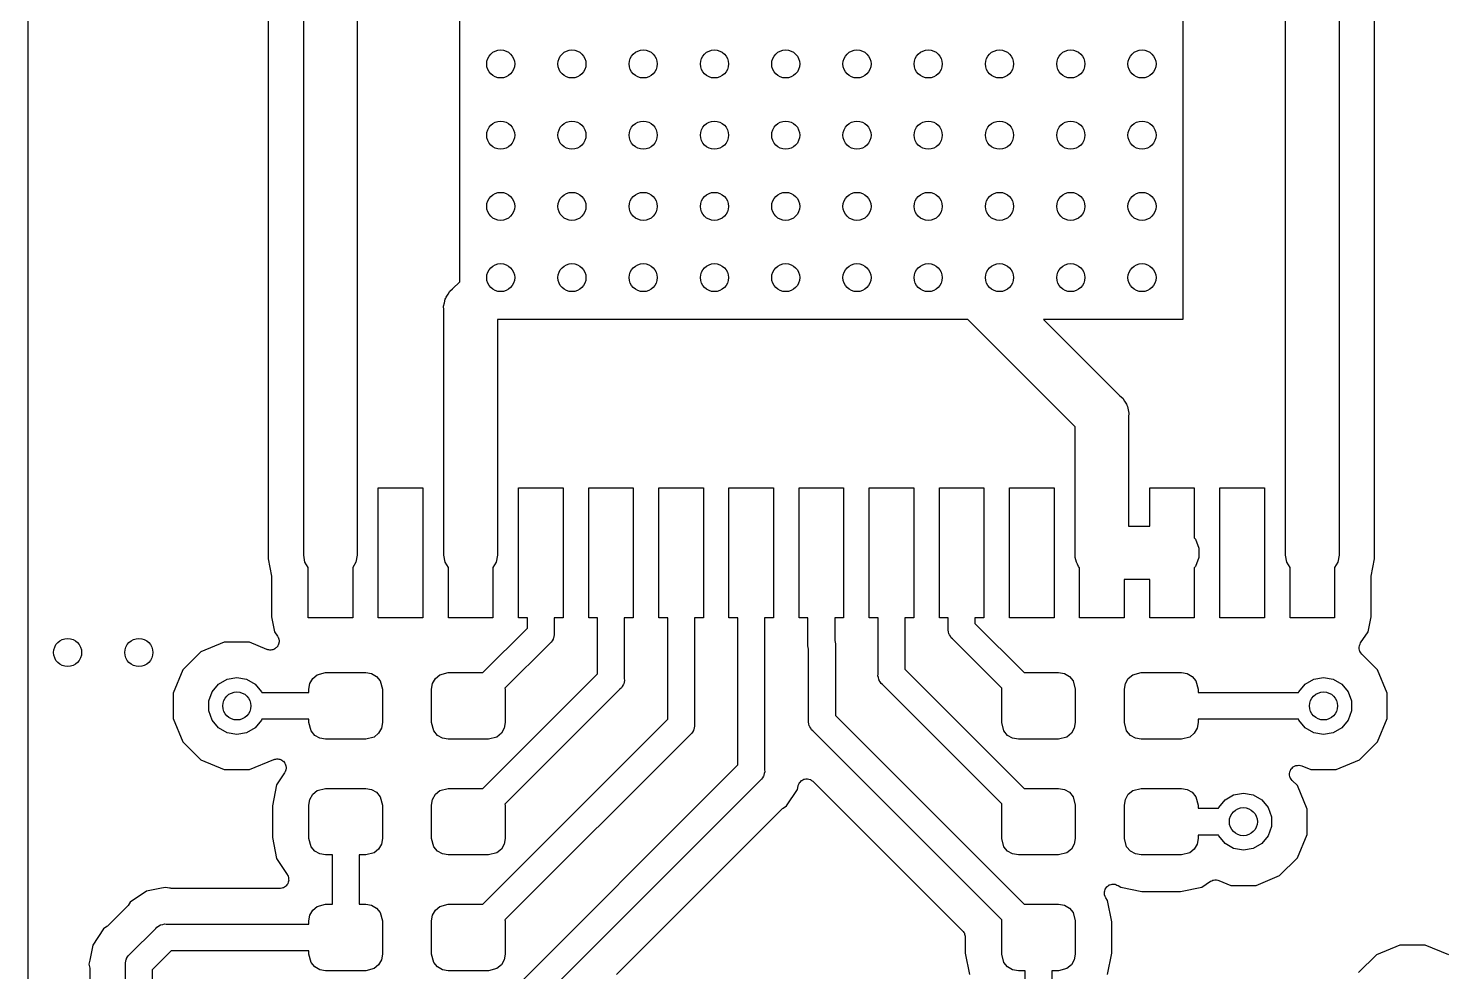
# Model space of a CAD drawing. Extents: x 40 to 164, y -163 to -60.
# Drawn here: x 39.95 to 60.15, y -96.63 to -83.17 of the extents above; entities that cross this region are included whole.
import ezdxf

# ---------------------------------------------------------------- set-up
doc = ezdxf.new("R2010")
doc.units = 0
doc.header["$MEASUREMENT"] = 0
doc.layers.add('BLACK', color=7, linetype='CONTINUOUS')

msp = doc.modelspace()

# ---------------------------------------------------------------- linework, layer by layer
at = {"layer": 'BLACK', "linetype": 'CONTINUOUS'}
for p, q in [((39.953, -101.328), (39.953, -61.0106)), ((43.879, -88.9302), (43.879, -81.28)), ((44.641, -81.28), (44.641, -90.6859)), ((57.879, -90.6859), (57.879, -81.28)), ((58.641, -81.28), (58.641, -90.6859)), ((43.371, -81.915), (43.371, -88.8634)), ((59.149, -90.7402), (59.149, -81.915)), ((46.1038, -86.7864), (46.1038, -82.0674)), ((56.4162, -82.0674), (56.4162, -87.3252)), ((46.0024, -86.8878), (46.1038, -86.7864)), ((45.8877, -87.0865), (45.8965, -87.0367)), ((45.8965, -87.0367), (45.905, -87.0219)), ((45.905, -87.0219), (45.9094, -87.0055)), ((45.9094, -87.0055), (45.9384, -86.9641)), ((45.9384, -86.9641), (45.9636, -86.9203)), ((45.9636, -86.9203), (46.0024, -86.8878)), ((45.8746, -87.1353), (45.8877, -87.0865)), ((45.879, -87.1856), (45.8746, -87.1353)), ((45.879, -88.9302), (45.879, -87.1856)), ((46.6426, -87.3252), (46.641, -87.3268)), ((46.641, -87.3268), (46.641, -90.6859)), ((53.3501, -87.3252), (46.6426, -87.3252)), ((54.879, -88.8541), (53.3501, -87.3252)), ((56.4162, -87.3252), (54.4277, -87.3252)), ((54.4277, -87.3252), (55.5176, -88.4151)), ((55.5176, -88.4151), (55.5564, -88.4476)), ((55.5564, -88.4476), (55.5816, -88.4914)), ((55.5816, -88.4914), (55.6106, -88.5328)), ((55.6106, -88.5328), (55.615, -88.5492)), ((55.615, -88.5492), (55.6235, -88.564)), ((55.6235, -88.564), (55.6323, -88.6138)), ((55.6323, -88.6138), (55.6454, -88.6626)), ((54.879, -90.5854), (54.879, -88.8541)), ((55.6454, -88.6626), (55.641, -88.7129)), ((55.641, -88.7129), (55.641, -90.2716)), ((43.371, -88.8634), (43.371, -88.8634)), ((43.371, -88.8634), (43.371, -90.7402)), ((43.879, -90.6859), (43.879, -88.9302)), ((43.879, -88.9302), (43.879, -88.9302)), ((45.879, -90.6859), (45.879, -88.9302)), ((45.879, -88.9302), (45.879, -88.9302)), ((44.9425, -91.5797), (44.9425, -89.7255)), ((44.9425, -89.7255), (45.5775, -89.7255)), ((45.5775, -89.7255), (45.5775, -91.5797)), ((46.9425, -91.5797), (46.9425, -89.7255)), ((46.9425, -89.7255), (47.5775, -89.7255)), ((47.5775, -89.7255), (47.5775, -91.5797)), ((47.9425, -91.5797), (47.9425, -89.7255)), ((47.9425, -89.7255), (48.5775, -89.7255)), ((48.5775, -89.7255), (48.5775, -91.5797)), ((48.9425, -91.5797), (48.9425, -89.7255)), ((48.9425, -89.7255), (49.5775, -89.7255)), ((49.5775, -89.7255), (49.5775, -91.5797)), ((49.9425, -91.5797), (49.9425, -89.7255)), ((49.9425, -89.7255), (50.5775, -89.7255)), ((50.5775, -89.7255), (50.5775, -91.5797)), ((50.9425, -91.5797), (50.9425, -89.7255)), ((50.9425, -89.7255), (51.5775, -89.7255)), ((51.5775, -89.7255), (51.5775, -91.5797)), ((51.9425, -91.5797), (51.9425, -89.7255)), ((51.9425, -89.7255), (52.5775, -89.7255)), ((52.5775, -89.7255), (52.5775, -91.5797)), ((52.9425, -91.5797), (52.9425, -89.7255)), ((52.9425, -89.7255), (53.5775, -89.7255)), ((53.5775, -89.7255), (53.5775, -91.5797)), ((53.9425, -91.5797), (53.9425, -89.7255)), ((53.9425, -89.7255), (54.5775, -89.7255)), ((54.5775, -89.7255), (54.5775, -91.5797)), ((55.9425, -90.2716), (55.9425, -89.7255)), ((55.9425, -89.7255), (56.5775, -89.7255)), ((56.5775, -89.7255), (56.5775, -90.4383)), ((56.9425, -91.5797), (56.9425, -89.7255)), ((56.9425, -89.7255), (57.5775, -89.7255)), ((57.5775, -89.7255), (57.5775, -91.5797)), ((55.641, -90.2716), (55.9425, -90.2716)), ((56.5775, -90.4383), (56.595, -90.4592)), ((56.595, -90.4592), (56.641, -90.5854)), ((54.879, -90.7198), (54.879, -90.5854)), ((56.641, -90.5854), (56.641, -90.7198)), ((43.371, -90.7402), (43.4196, -90.9846)), ((43.8965, -90.7849), (43.879, -90.6859)), ((43.9425, -90.8647), (43.8965, -90.7849)), ((43.9425, -91.5797), (43.9425, -90.8647)), ((44.6235, -90.7849), (44.5775, -90.8647)), ((44.5775, -90.8647), (44.5775, -91.5797)), ((44.641, -90.6859), (44.6235, -90.7849)), ((45.8965, -90.7849), (45.879, -90.6859)), ((45.9425, -90.8647), (45.8965, -90.7849)), ((45.9425, -91.5797), (45.9425, -90.8647)), ((46.6235, -90.7849), (46.5775, -90.8647)), ((46.5775, -90.8647), (46.5775, -91.5797)), ((46.641, -90.6859), (46.6235, -90.7849)), ((54.8906, -90.7516), (54.879, -90.7198)), ((54.8965, -90.7849), (54.8906, -90.7516)), ((54.9134, -90.8142), (54.8965, -90.7849)), ((54.925, -90.846), (54.9134, -90.8142)), ((54.9425, -90.8669), (54.925, -90.846)), ((54.9425, -91.5797), (54.9425, -90.8669)), ((56.595, -90.846), (56.5775, -90.8669)), ((56.5775, -90.8669), (56.5775, -91.5797)), ((56.641, -90.7198), (56.595, -90.846)), ((57.8965, -90.7849), (57.879, -90.6859)), ((57.9425, -90.8647), (57.8965, -90.7849)), ((57.9425, -91.5797), (57.9425, -90.8647)), ((58.6235, -90.7849), (58.5775, -90.8647)), ((58.5775, -90.8647), (58.5775, -91.5797)), ((58.641, -90.6859), (58.6235, -90.7849)), ((59.1004, -90.9846), (59.149, -90.7402)), ((43.4196, -90.9846), (43.4199, -90.9971)), ((43.4199, -90.9971), (43.4221, -91.0094)), ((43.4221, -91.0094), (43.4221, -91.5672)), ((55.9425, -91.0336), (55.5775, -91.0336)), ((55.5775, -91.0336), (55.5775, -91.5797)), ((55.9425, -91.5797), (55.9425, -91.0336)), ((59.0979, -91.0094), (59.1001, -90.9971)), ((59.0979, -91.5672), (59.0979, -91.0094)), ((59.1001, -90.9971), (59.1004, -90.9846)), ((43.4221, -91.5672), (43.464, -91.7779)), ((44.5775, -91.5797), (43.9425, -91.5797)), ((45.5775, -91.5797), (44.9425, -91.5797)), ((46.5775, -91.5797), (45.9425, -91.5797)), ((47.0695, -91.5797), (46.9425, -91.5797)), ((47.0695, -91.7261), (47.0695, -91.5797)), ((47.5775, -91.5797), (47.4505, -91.5797)), ((47.4505, -91.5797), (47.4505, -91.7967)), ((48.0695, -91.5797), (47.9425, -91.5797)), ((48.0695, -92.3771), (48.0695, -91.5797)), ((48.5775, -91.5797), (48.4505, -91.5797)), ((48.4505, -91.5797), (48.4505, -92.4477)), ((49.0695, -91.5797), (48.9425, -91.5797)), ((49.0695, -93.0281), (49.0695, -91.5797)), ((49.5775, -91.5797), (49.4505, -91.5797)), ((49.4505, -91.5797), (49.4505, -93.0987)), ((50.0695, -91.5797), (49.9425, -91.5797)), ((50.0695, -93.6791), (50.0695, -91.5797)), ((50.5775, -91.5797), (50.4505, -91.5797)), ((50.4505, -91.5797), (50.4505, -93.7497)), ((51.0695, -91.5797), (50.9425, -91.5797)), ((51.0695, -91.9524), (51.0695, -91.5797)), ((51.5775, -91.5797), (51.4505, -91.5797)), ((51.4505, -91.5797), (51.4505, -91.9027)), ((52.0695, -91.5797), (51.9425, -91.5797)), ((52.0695, -92.3837), (52.0695, -91.5797)), ((52.5775, -91.5797), (52.4505, -91.5797)), ((52.4505, -91.5797), (52.4505, -92.3131)), ((53.0695, -91.5797), (52.9425, -91.5797)), ((53.0695, -91.7327), (53.0695, -91.5797)), ((53.5775, -91.5797), (53.4505, -91.5797)), ((53.4505, -91.5797), (53.4505, -91.6621)), ((53.4505, -91.6621), (54.1504, -92.362)), ((54.5775, -91.5797), (53.9425, -91.5797)), ((55.5775, -91.5797), (54.9425, -91.5797)), ((56.5775, -91.5797), (55.9425, -91.5797)), ((57.5775, -91.5797), (56.9425, -91.5797)), ((58.5775, -91.5797), (57.9425, -91.5797)), ((59.056, -91.7779), (59.0979, -91.5672)), ((43.464, -91.7779), (43.5077, -91.8434)), ((43.5077, -91.8434), (43.5105, -91.8498)), ((43.5105, -91.8498), (43.5148, -91.8553)), ((43.5148, -91.8553), (43.5194, -91.8698)), ((43.5194, -91.8698), (43.5255, -91.8838)), ((46.4336, -92.362), (47.0695, -91.7261)), ((47.4375, -91.8785), (47.4353, -91.8868)), ((47.4418, -91.8712), (47.4375, -91.8785)), ((47.4462, -91.8463), (47.4418, -91.8712)), ((47.4527, -91.8219), (47.4462, -91.8463)), ((47.4505, -91.7967), (47.4527, -91.8219)), ((53.0673, -91.7579), (53.0695, -91.7327)), ((53.0738, -91.7823), (53.0673, -91.7579)), ((53.0782, -91.8072), (53.0738, -91.7823)), ((53.0825, -91.8145), (53.0782, -91.8072)), ((53.0847, -91.8227), (53.0825, -91.8145)), ((53.0992, -91.8435), (53.0847, -91.8227)), ((53.1118, -91.8653), (53.0992, -91.8435)), ((53.1312, -91.8816), (53.1118, -91.8653)), ((53.8337, -92.5841), (53.1312, -91.8816)), ((58.9493, -91.9376), (59.056, -91.7779)), ((42.4117, -92.0672), (42.1562, -92.3227)), ((42.7454, -91.929), (42.4117, -92.0672)), ((43.1066, -91.929), (42.7454, -91.929)), ((43.3535, -92.0313), (43.1066, -91.929)), ((43.3603, -92.0328), (43.3535, -92.0313)), ((43.3666, -92.0359), (43.3603, -92.0328)), ((43.3817, -92.0375), (43.3666, -92.0359)), ((43.3966, -92.0408), (43.3817, -92.0375)), ((43.4035, -92.0399), (43.3966, -92.0408)), ((43.4104, -92.0407), (43.4035, -92.0399)), ((43.4252, -92.037), (43.4104, -92.0407)), ((43.4403, -92.0351), (43.4252, -92.037)), ((43.4465, -92.0318), (43.4403, -92.0351)), ((43.4533, -92.0302), (43.4465, -92.0318)), ((43.4659, -92.0217), (43.4533, -92.0302)), ((43.4794, -92.0147), (43.4659, -92.0217)), ((43.4841, -92.0096), (43.4794, -92.0147)), ((43.4899, -92.0057), (43.4841, -92.0096)), ((43.4989, -91.9934), (43.4899, -92.0057)), ((43.5092, -91.9822), (43.4989, -91.9934)), ((43.5119, -91.9757), (43.5092, -91.9822)), ((43.516, -91.9701), (43.5119, -91.9757)), ((43.5203, -91.9555), (43.516, -91.9701)), ((43.5261, -91.9414), (43.5203, -91.9555)), ((43.5255, -91.8838), (43.5259, -91.8907)), ((43.5259, -91.8907), (43.528, -91.8974)), ((43.5264, -91.9345), (43.5261, -91.9414)), ((43.5284, -91.9278), (43.5264, -91.9345)), ((43.528, -91.8974), (43.5274, -91.9126)), ((43.5274, -91.9126), (43.5284, -91.9278)), ((47.3888, -91.9456), (46.7492, -92.5852)), ((47.4082, -91.9293), (47.3888, -91.9456)), ((47.4208, -91.9075), (47.4082, -91.9293)), ((47.4353, -91.8868), (47.4208, -91.9075)), ((51.0673, -91.9776), (51.0695, -91.9524)), ((51.0738, -92.002), (51.0673, -91.9776)), ((51.0782, -92.0269), (51.0738, -92.002)), ((51.079, -92.0282), (51.0782, -92.0269)), ((51.079, -93.0442), (51.079, -92.0282)), ((51.4505, -91.9027), (51.4513, -91.904)), ((51.4513, -91.904), (51.4557, -91.9289)), ((51.4557, -91.9289), (51.4622, -91.9533)), ((51.4622, -91.9533), (51.46, -91.9785)), ((51.46, -91.9785), (51.46, -92.9736)), ((58.9284, -92.0193), (58.9302, -91.9987)), ((58.9287, -92.0206), (58.9284, -92.0193)), ((58.9287, -92.022), (58.9287, -92.0206)), ((58.9344, -92.0419), (58.9287, -92.022)), ((58.9302, -91.9987), (58.9315, -91.978)), ((58.9315, -91.978), (58.9321, -91.9767)), ((58.9321, -91.9767), (58.9322, -91.9753)), ((58.9322, -91.9753), (58.941, -91.9566)), ((58.9398, -92.0619), (58.9344, -92.0419)), ((58.9406, -92.063), (58.9398, -92.0619)), ((58.941, -92.0644), (58.9406, -92.063)), ((58.941, -91.9566), (58.9493, -91.9376)), ((58.9532, -92.081), (58.941, -92.0644)), ((58.9651, -92.098), (58.9532, -92.081)), ((59.1898, -92.3227), (58.9651, -92.098)), ((42.1562, -92.3227), (42.018, -92.6564)), ((42.6649, -92.5259), (42.7871, -92.4553)), ((42.7871, -92.4553), (42.926, -92.4308)), ((42.926, -92.4308), (43.0649, -92.4553)), ((43.0649, -92.4553), (43.1871, -92.5259)), ((43.9673, -92.5183), (44.0086, -92.4468)), ((44.0086, -92.4468), (44.0718, -92.3938)), ((44.0718, -92.3938), (44.1905, -92.362)), ((44.1905, -92.362), (44.7655, -92.362)), ((44.7655, -92.362), (44.8467, -92.3763)), ((44.8467, -92.3763), (44.9182, -92.4176)), ((44.9182, -92.4176), (44.9712, -92.4808)), ((44.9712, -92.4808), (45.003, -92.5995)), ((45.7173, -92.5183), (45.7586, -92.4468)), ((45.7586, -92.4468), (45.8217, -92.3938)), ((45.8217, -92.3938), (45.9405, -92.362)), ((45.9405, -92.362), (46.4336, -92.362)), ((46.4336, -94.013), (48.0695, -92.3771)), ((48.4527, -92.4729), (48.4462, -92.4973)), ((48.4505, -92.4477), (48.4527, -92.4729)), ((52.0673, -92.4089), (52.0695, -92.3837)), ((52.0738, -92.4333), (52.0673, -92.4089)), ((52.0782, -92.4582), (52.0738, -92.4333)), ((52.0825, -92.4655), (52.0782, -92.4582)), ((52.0847, -92.4737), (52.0825, -92.4655)), ((52.0992, -92.4945), (52.0847, -92.4737)), ((52.4505, -92.3131), (54.1504, -94.013)), ((54.1504, -92.362), (54.6435, -92.362)), ((54.6435, -92.362), (54.7247, -92.3763)), ((54.7247, -92.3763), (54.7962, -92.4176)), ((54.7962, -92.4176), (54.8492, -92.4808)), ((54.8492, -92.4808), (54.881, -92.5995)), ((55.5953, -92.5183), (55.6366, -92.4468)), ((55.6366, -92.4468), (55.6997, -92.3938)), ((55.6997, -92.3938), (55.8185, -92.362)), ((55.8185, -92.362), (56.3935, -92.362)), ((56.3935, -92.362), (56.4747, -92.3763)), ((56.4747, -92.3763), (56.5462, -92.4176)), ((56.5462, -92.4176), (56.5992, -92.4808)), ((56.5992, -92.4808), (56.631, -92.5995)), ((58.1589, -92.5259), (58.2811, -92.4553)), ((58.2811, -92.4553), (58.42, -92.4308)), ((58.42, -92.4308), (58.5589, -92.4553)), ((58.5589, -92.4553), (58.6811, -92.5259)), ((59.328, -92.6564), (59.1898, -92.3227)), ((42.018, -92.6564), (42.018, -93.0176)), ((42.526, -92.7665), (42.5742, -92.6339)), ((42.5742, -92.6339), (42.6649, -92.5259)), ((43.1871, -92.5259), (43.2778, -92.6339)), ((43.2778, -92.6339), (43.2823, -92.6465)), ((43.2823, -92.6465), (43.953, -92.6465)), ((43.953, -92.5995), (43.9673, -92.5183)), ((43.953, -92.6465), (43.953, -92.5995)), ((45.003, -92.5995), (45.003, -93.0745)), ((45.703, -92.5995), (45.7173, -92.5183)), ((45.703, -93.0745), (45.703, -92.5995)), ((46.7492, -92.5852), (46.753, -92.5995)), ((48.3888, -92.5966), (46.7492, -94.2362)), ((46.753, -92.5995), (46.753, -93.0745)), ((48.4082, -92.5803), (48.3888, -92.5966)), ((48.4208, -92.5584), (48.4082, -92.5803)), ((48.4353, -92.5378), (48.4208, -92.5584)), ((48.4375, -92.5295), (48.4353, -92.5378)), ((48.4418, -92.5222), (48.4375, -92.5295)), ((48.4462, -92.4973), (48.4418, -92.5222)), ((52.1118, -92.5163), (52.0992, -92.4945)), ((52.1312, -92.5326), (52.1118, -92.5163)), ((53.8337, -94.2351), (52.1312, -92.5326)), ((53.831, -92.5995), (53.8337, -92.5841)), ((53.831, -93.0745), (53.831, -92.5995)), ((54.881, -92.5995), (54.881, -93.0745)), ((55.581, -92.5995), (55.5953, -92.5183)), ((55.581, -93.0745), (55.581, -92.5995)), ((56.631, -92.5995), (56.631, -92.6465)), ((56.631, -92.6465), (58.0637, -92.6465)), ((58.0637, -92.6465), (58.0682, -92.6339)), ((58.0682, -92.6339), (58.1589, -92.5259)), ((58.6811, -92.5259), (58.7718, -92.6339)), ((58.7718, -92.6339), (58.82, -92.7665)), ((59.328, -93.0176), (59.328, -92.6564)), ((42.526, -92.9075), (42.526, -92.7665)), ((58.82, -92.7665), (58.82, -92.9075)), ((42.018, -93.0176), (42.1562, -93.3513)), ((42.5742, -93.0401), (42.526, -92.9075)), ((42.6649, -93.1481), (42.5742, -93.0401)), ((43.2778, -93.0401), (43.1871, -93.1481)), ((43.2823, -93.0275), (43.2778, -93.0401)), ((43.953, -93.0275), (43.2823, -93.0275)), ((43.953, -93.0745), (43.953, -93.0275)), ((43.9848, -93.1932), (43.953, -93.0745)), ((45.003, -93.0745), (44.9887, -93.1557)), ((45.7348, -93.1932), (45.703, -93.0745)), ((46.4336, -95.664), (49.0695, -93.0281)), ((46.753, -93.0745), (46.7387, -93.1557)), ((51.0768, -93.0694), (51.079, -93.0442)), ((51.0833, -93.0938), (51.0768, -93.0694)), ((51.0877, -93.1187), (51.0833, -93.0938)), ((51.46, -92.9736), (54.1504, -95.664)), ((53.8628, -93.1932), (53.831, -93.0745)), ((54.881, -93.0745), (54.8667, -93.1557)), ((55.6128, -93.1932), (55.581, -93.0745)), ((56.631, -93.0745), (56.6167, -93.1557)), ((58.0637, -93.0275), (56.631, -93.0275)), ((56.631, -93.0275), (56.631, -93.0745)), ((58.0682, -93.0401), (58.0637, -93.0275)), ((58.1589, -93.1481), (58.0682, -93.0401)), ((58.7718, -93.0401), (58.6811, -93.1481)), ((58.82, -92.9075), (58.7718, -93.0401)), ((59.1898, -93.3513), (59.328, -93.0176)), ((42.7871, -93.2187), (42.6649, -93.1481)), ((42.926, -93.2432), (42.7871, -93.2187)), ((43.0649, -93.2187), (42.926, -93.2432)), ((43.1871, -93.1481), (43.0649, -93.2187)), ((44.0378, -93.2564), (43.9848, -93.1932)), ((44.1093, -93.2977), (44.0378, -93.2564)), ((44.8842, -93.2802), (44.7655, -93.312)), ((44.9474, -93.2272), (44.8842, -93.2802)), ((44.9887, -93.1557), (44.9474, -93.2272)), ((45.7878, -93.2564), (45.7348, -93.1932)), ((45.8593, -93.2977), (45.7878, -93.2564)), ((46.6342, -93.2802), (46.5155, -93.312)), ((46.6974, -93.2272), (46.6342, -93.2802)), ((46.7387, -93.1557), (46.6974, -93.2272)), ((49.3888, -93.2476), (46.7492, -95.8872)), ((49.4082, -93.2313), (49.3888, -93.2476)), ((49.4208, -93.2094), (49.4082, -93.2313)), ((49.4353, -93.1888), (49.4208, -93.2094)), ((49.4375, -93.1805), (49.4353, -93.1888)), ((49.4418, -93.1732), (49.4375, -93.1805)), ((49.4462, -93.1483), (49.4418, -93.1732)), ((49.4527, -93.1239), (49.4462, -93.1483)), ((49.4505, -93.0987), (49.4527, -93.1239)), ((51.092, -93.126), (51.0877, -93.1187)), ((51.0942, -93.1342), (51.092, -93.126)), ((51.1087, -93.155), (51.0942, -93.1342)), ((51.1213, -93.1768), (51.1087, -93.155)), ((51.1407, -93.1931), (51.1213, -93.1768)), ((53.8337, -95.8861), (51.1407, -93.1931)), ((53.9158, -93.2564), (53.8628, -93.1932)), ((53.9873, -93.2977), (53.9158, -93.2564)), ((54.7622, -93.2802), (54.6435, -93.312)), ((54.8254, -93.2272), (54.7622, -93.2802)), ((54.8667, -93.1557), (54.8254, -93.2272)), ((55.6658, -93.2564), (55.6128, -93.1932)), ((55.7373, -93.2977), (55.6658, -93.2564)), ((56.5122, -93.2802), (56.3935, -93.312)), ((56.5754, -93.2272), (56.5122, -93.2802)), ((56.6167, -93.1557), (56.5754, -93.2272)), ((58.2811, -93.2187), (58.1589, -93.1481)), ((58.42, -93.2432), (58.2811, -93.2187)), ((58.5589, -93.2187), (58.42, -93.2432)), ((58.6811, -93.1481), (58.5589, -93.2187)), ((42.1562, -93.3513), (42.4117, -93.6068)), ((44.1905, -93.312), (44.1093, -93.2977)), ((44.7655, -93.312), (44.1905, -93.312)), ((45.9405, -93.312), (45.8593, -93.2977)), ((46.5155, -93.312), (45.9405, -93.312)), ((54.0685, -93.312), (53.9873, -93.2977)), ((54.6435, -93.312), (54.0685, -93.312)), ((55.8185, -93.312), (55.7373, -93.2977)), ((56.3935, -93.312), (55.8185, -93.312)), ((58.9343, -93.6068), (59.1898, -93.3513)), ((42.4117, -93.6068), (42.7454, -93.745)), ((43.1066, -93.745), (43.4534, -93.6014)), ((43.4534, -93.6014), (43.4602, -93.5999)), ((43.4602, -93.5999), (43.4664, -93.5968)), ((43.4664, -93.5968), (43.4816, -93.5951)), ((43.4816, -93.5951), (43.4964, -93.5918)), ((43.4964, -93.5918), (43.5034, -93.5927)), ((43.5034, -93.5927), (43.5103, -93.592)), ((43.5103, -93.592), (43.5251, -93.5956)), ((43.5251, -93.5956), (43.5402, -93.5976)), ((43.5402, -93.5976), (43.5464, -93.6008)), ((43.5464, -93.6008), (43.5531, -93.6025)), ((43.5531, -93.6025), (43.5658, -93.6109)), ((43.5658, -93.6109), (43.5793, -93.6179)), ((43.5793, -93.6179), (43.584, -93.6231)), ((43.584, -93.6231), (43.5898, -93.627)), ((43.5898, -93.627), (43.5988, -93.6392)), ((43.5988, -93.6392), (43.6091, -93.6505)), ((43.6091, -93.6505), (43.6118, -93.6569)), ((43.6118, -93.6569), (43.6159, -93.6625)), ((43.6159, -93.6625), (43.6201, -93.6771)), ((43.6201, -93.6771), (43.626, -93.6912)), ((43.626, -93.6912), (43.6263, -93.6982)), ((43.6263, -93.6982), (43.6282, -93.7049)), ((46.4336, -97.315), (50.0695, -93.6791)), ((57.9886, -93.7047), (58.0062, -93.6966)), ((58.0062, -93.6966), (58.0233, -93.6877)), ((58.0233, -93.6877), (58.0261, -93.6873)), ((58.0261, -93.6873), (58.0286, -93.6861)), ((58.0286, -93.6861), (58.0479, -93.6844)), ((58.0479, -93.6844), (58.067, -93.6819)), ((58.067, -93.6819), (58.0698, -93.6825)), ((58.0698, -93.6825), (58.0726, -93.6823)), ((58.0726, -93.6823), (58.0912, -93.6873)), ((58.0912, -93.6873), (58.1101, -93.6914)), ((58.1101, -93.6914), (58.2394, -93.745)), ((58.6006, -93.745), (58.9343, -93.6068)), ((42.7454, -93.745), (43.1066, -93.745)), ((43.6076, -93.7893), (43.4926, -93.9614)), ((43.6104, -93.7829), (43.6076, -93.7893)), ((43.6146, -93.7773), (43.6104, -93.7829)), ((43.6192, -93.7628), (43.6146, -93.7773)), ((43.6253, -93.7489), (43.6192, -93.7628)), ((43.6258, -93.7419), (43.6253, -93.7489)), ((43.6279, -93.7353), (43.6258, -93.7419)), ((43.6282, -93.7049), (43.6272, -93.7201)), ((43.6272, -93.7201), (43.6279, -93.7353)), ((50.3888, -93.8986), (46.7492, -97.5382)), ((50.4082, -93.8823), (50.3888, -93.8986)), ((50.4208, -93.8605), (50.4082, -93.8823)), ((50.4353, -93.8398), (50.4208, -93.8605)), ((50.4375, -93.8315), (50.4353, -93.8398)), ((50.4418, -93.8242), (50.4375, -93.8315)), ((50.4462, -93.7993), (50.4418, -93.8242)), ((50.4527, -93.7749), (50.4462, -93.7993)), ((50.4505, -93.7497), (50.4527, -93.7749)), ((50.9734, -93.9043), (50.9771, -93.9022)), ((50.9771, -93.9022), (50.98, -93.8993)), ((50.98, -93.8993), (50.9963, -93.8917)), ((50.9963, -93.8917), (51.0121, -93.883)), ((51.0121, -93.883), (51.0162, -93.8824)), ((51.0162, -93.8824), (51.02, -93.8806)), ((51.02, -93.8806), (51.0379, -93.8791)), ((51.0379, -93.8791), (51.0556, -93.8763)), ((51.0556, -93.8763), (51.0598, -93.8772)), ((51.0598, -93.8772), (51.0639, -93.8768)), ((51.0639, -93.8768), (51.0813, -93.8814)), ((51.0813, -93.8814), (51.0989, -93.8849)), ((51.0989, -93.8849), (51.1025, -93.8871)), ((51.1025, -93.8871), (51.1065, -93.8882)), ((51.1065, -93.8882), (51.1213, -93.8985)), ((51.1213, -93.8985), (51.1366, -93.9078)), ((57.935, -93.8198), (57.9367, -93.8006)), ((57.9357, -93.8226), (57.935, -93.8198)), ((57.9356, -93.8254), (57.9357, -93.8226)), ((57.9414, -93.8438), (57.9356, -93.8254)), ((57.9367, -93.8006), (57.9375, -93.7813)), ((57.9375, -93.7813), (57.9386, -93.7787)), ((57.9386, -93.7787), (57.9388, -93.7759)), ((57.9388, -93.7759), (57.947, -93.7584)), ((57.9464, -93.8624), (57.9414, -93.8438)), ((57.948, -93.8647), (57.9464, -93.8624)), ((57.947, -93.7584), (57.9544, -93.7405)), ((57.9488, -93.8674), (57.948, -93.8647)), ((57.9606, -93.8827), (57.9488, -93.8674)), ((57.9544, -93.7405), (57.9563, -93.7385)), ((57.9563, -93.7385), (57.9575, -93.7359)), ((57.9575, -93.7359), (57.9711, -93.7223)), ((57.9717, -93.8986), (57.9606, -93.8827)), ((57.9711, -93.7223), (57.9842, -93.708)), ((58.0468, -93.9737), (57.9717, -93.8986)), ((57.9842, -93.708), (57.9867, -93.7067)), ((57.9867, -93.7067), (57.9886, -93.7047)), ((58.2394, -93.745), (58.6006, -93.745)), ((43.4926, -93.9614), (43.4326, -94.263)), ((43.9673, -94.1693), (44.0086, -94.0978)), ((44.0086, -94.0978), (44.0718, -94.0448)), ((44.0718, -94.0448), (44.1905, -94.013)), ((44.1905, -94.013), (44.7655, -94.013)), ((44.7655, -94.013), (44.8467, -94.0273)), ((44.8467, -94.0273), (44.9182, -94.0686)), ((44.9182, -94.0686), (44.9712, -94.1317)), ((45.7173, -94.1693), (45.7586, -94.0978)), ((45.7586, -94.0978), (45.8217, -94.0448)), ((45.8217, -94.0448), (45.9405, -94.013)), ((45.9405, -94.013), (46.4336, -94.013)), ((50.7636, -94.2616), (50.918, -94.0305)), ((50.918, -94.0305), (50.9283, -93.9785)), ((50.9283, -93.9785), (50.9298, -93.9746)), ((50.9298, -93.9746), (50.9302, -93.9704)), ((50.9302, -93.9704), (50.9378, -93.9542)), ((50.9378, -93.9542), (50.9443, -93.9374)), ((50.9443, -93.9374), (50.9471, -93.9343)), ((50.9471, -93.9343), (50.9488, -93.9305)), ((50.9488, -93.9305), (50.9615, -93.9178)), ((50.9615, -93.9178), (50.9734, -93.9043)), ((51.1366, -93.9078), (51.1392, -93.9111)), ((51.1392, -93.9111), (51.1427, -93.9135)), ((51.1427, -93.9135), (53.2734, -96.0442)), ((54.1504, -94.013), (54.6435, -94.013)), ((54.6435, -94.013), (54.7247, -94.0273)), ((54.7247, -94.0273), (54.7962, -94.0686)), ((54.7962, -94.0686), (54.8492, -94.1317)), ((55.5953, -94.1693), (55.6366, -94.0978)), ((55.6366, -94.0978), (55.6997, -94.0448)), ((55.6997, -94.0448), (55.8185, -94.013)), ((55.8185, -94.013), (56.3935, -94.013)), ((56.3935, -94.013), (56.4747, -94.0273)), ((56.4747, -94.0273), (56.5462, -94.0686)), ((56.5462, -94.0686), (56.5992, -94.1317)), ((57.1381, -94.1063), (57.277, -94.0818)), ((57.277, -94.0818), (57.4159, -94.1063)), ((58.185, -94.3074), (58.0468, -93.9737)), ((43.4326, -94.263), (43.4326, -94.713)), ((43.953, -94.2505), (43.9673, -94.1693)), ((43.953, -94.7255), (43.953, -94.2505)), ((44.9712, -94.1317), (45.003, -94.2505)), ((45.003, -94.2505), (45.003, -94.7255)), ((45.703, -94.2505), (45.7173, -94.1693)), ((45.703, -94.7255), (45.703, -94.2505)), ((46.7492, -94.2362), (46.753, -94.2505)), ((46.753, -94.2505), (46.753, -94.7255)), ((50.6964, -94.3094), (50.7066, -94.3022)), ((50.7066, -94.3022), (50.7157, -94.2936)), ((50.7157, -94.2936), (50.7636, -94.2616)), ((53.831, -94.2505), (53.8337, -94.2351)), ((53.831, -94.7255), (53.831, -94.2505)), ((54.8492, -94.1317), (54.881, -94.2505)), ((54.881, -94.2505), (54.881, -94.7255)), ((55.581, -94.2505), (55.5953, -94.1693)), ((55.581, -94.7255), (55.581, -94.2505)), ((56.5992, -94.1317), (56.631, -94.2505)), ((56.631, -94.2505), (56.631, -94.2975)), ((56.631, -94.2975), (56.9207, -94.2975)), ((56.9207, -94.2975), (56.9252, -94.2849)), ((56.9252, -94.2849), (57.0159, -94.1769)), ((57.0159, -94.1769), (57.1381, -94.1063)), ((57.4159, -94.1063), (57.5381, -94.1769)), ((57.5381, -94.1769), (57.6288, -94.2849)), ((57.6288, -94.2849), (57.677, -94.4175)), ((48.3406, -96.6652), (50.6964, -94.3094)), ((57.677, -94.4175), (57.677, -94.5585)), ((58.185, -94.6686), (58.185, -94.3074)), ((56.9207, -94.6785), (56.631, -94.6785)), ((56.631, -94.6785), (56.631, -94.7255)), ((56.9252, -94.6911), (56.9207, -94.6785)), ((57.0159, -94.7991), (56.9252, -94.6911)), ((57.6288, -94.6911), (57.5381, -94.7991)), ((57.677, -94.5585), (57.6288, -94.6911)), ((58.0468, -95.0023), (58.185, -94.6686)), ((43.4326, -94.713), (43.4926, -95.0146)), ((43.9848, -94.8443), (43.953, -94.7255)), ((44.0378, -94.9074), (43.9848, -94.8443)), ((44.1093, -94.9487), (44.0378, -94.9074)), ((44.9474, -94.8782), (44.8842, -94.9312)), ((44.9887, -94.8067), (44.9474, -94.8782)), ((45.003, -94.7255), (44.9887, -94.8067)), ((45.7348, -94.8443), (45.703, -94.7255)), ((45.7878, -94.9074), (45.7348, -94.8443)), ((45.8593, -94.9487), (45.7878, -94.9074)), ((46.6974, -94.8782), (46.6342, -94.9312)), ((46.7387, -94.8067), (46.6974, -94.8782)), ((46.753, -94.7255), (46.7387, -94.8067)), ((53.8628, -94.8443), (53.831, -94.7255)), ((53.9158, -94.9074), (53.8628, -94.8443)), ((53.9873, -94.9487), (53.9158, -94.9074)), ((54.8254, -94.8782), (54.7622, -94.9312)), ((54.8667, -94.8067), (54.8254, -94.8782)), ((54.881, -94.7255), (54.8667, -94.8067)), ((55.6128, -94.8443), (55.581, -94.7255)), ((55.6658, -94.9074), (55.6128, -94.8443)), ((55.7373, -94.9487), (55.6658, -94.9074)), ((56.5754, -94.8782), (56.5122, -94.9312)), ((56.6167, -94.8067), (56.5754, -94.8782)), ((56.631, -94.7255), (56.6167, -94.8067)), ((57.1381, -94.8697), (57.0159, -94.7991)), ((57.277, -94.8942), (57.1381, -94.8697)), ((57.4159, -94.8697), (57.277, -94.8942)), ((57.5381, -94.7991), (57.4159, -94.8697)), ((43.4926, -95.0146), (43.6451, -95.2429)), ((44.1905, -94.963), (44.1093, -94.9487)), ((44.2875, -94.963), (44.1905, -94.963)), ((44.2875, -95.664), (44.2875, -94.963)), ((44.7655, -94.963), (44.6685, -94.963)), ((44.6685, -94.963), (44.6685, -95.664)), ((44.8842, -94.9312), (44.7655, -94.963)), ((45.9405, -94.963), (45.8593, -94.9487)), ((46.5155, -94.963), (45.9405, -94.963)), ((46.6342, -94.9312), (46.5155, -94.963)), ((54.0685, -94.963), (53.9873, -94.9487)), ((54.6435, -94.963), (54.0685, -94.963)), ((54.7622, -94.9312), (54.6435, -94.963)), ((55.8185, -94.963), (55.7373, -94.9487)), ((56.3935, -94.963), (55.8185, -94.963)), ((56.5122, -94.9312), (56.3935, -94.963)), ((57.7913, -95.2578), (58.0468, -95.0023)), ((43.6451, -95.2429), (43.6468, -95.2468)), ((43.6468, -95.2468), (43.6495, -95.25)), ((43.6495, -95.25), (43.6557, -95.2669)), ((43.6557, -95.2669), (43.6629, -95.2833)), ((43.6629, -95.2833), (43.6632, -95.2875)), ((43.6632, -95.2875), (43.6646, -95.2914)), ((43.6646, -95.2914), (43.6646, -95.3094)), ((43.6646, -95.3094), (43.6658, -95.3273)), ((57.4576, -95.396), (57.7913, -95.2578)), ((41.6375, -95.481), (41.4064, -95.6354)), ((41.8535, -95.4381), (41.6375, -95.481)), ((41.91, -95.4268), (41.8535, -95.4381)), ((41.8535, -95.4381), (41.8535, -95.4381)), ((41.9665, -95.4381), (41.91, -95.4268)), ((41.979, -95.4383), (41.9665, -95.4381)), ((41.9913, -95.4405), (41.979, -95.4383)), ((43.5395, -95.4405), (41.9913, -95.4405)), ((43.5437, -95.4398), (43.5395, -95.4405)), ((43.5478, -95.4402), (43.5437, -95.4398)), ((43.5653, -95.436), (43.5478, -95.4402)), ((43.583, -95.4328), (43.5653, -95.436)), ((43.5866, -95.4307), (43.583, -95.4328)), ((43.5907, -95.4297), (43.5866, -95.4307)), ((43.6056, -95.4198), (43.5907, -95.4297)), ((43.6212, -95.4108), (43.6056, -95.4198)), ((43.6239, -95.4076), (43.6212, -95.4108)), ((43.6274, -95.4052), (43.6239, -95.4076)), ((43.638, -95.3908), (43.6274, -95.4052)), ((43.6495, -95.377), (43.638, -95.3908)), ((43.651, -95.3731), (43.6495, -95.377)), ((43.6534, -95.3697), (43.651, -95.3731)), ((43.6585, -95.3524), (43.6534, -95.3697)), ((43.6646, -95.3356), (43.6585, -95.3524)), ((43.6658, -95.3273), (43.6646, -95.3314)), ((43.6646, -95.3314), (43.6646, -95.3356)), ((55.2953, -95.4962), (55.296, -95.4934)), ((55.2974, -95.5154), (55.2953, -95.4962)), ((55.2958, -95.4907), (55.3012, -95.4721)), ((55.296, -95.4934), (55.2958, -95.4907)), ((55.2987, -95.5347), (55.2974, -95.5154)), ((55.3012, -95.4721), (55.3058, -95.4533)), ((55.3058, -95.4533), (55.3074, -95.451)), ((55.3074, -95.451), (55.3082, -95.4483)), ((55.3082, -95.4483), (55.3196, -95.4327)), ((55.3196, -95.4327), (55.3303, -95.4167)), ((55.3303, -95.4167), (55.3326, -95.415)), ((55.3326, -95.415), (55.3343, -95.4127)), ((55.3343, -95.4127), (55.3503, -95.402)), ((55.3503, -95.402), (55.3659, -95.3906)), ((55.3659, -95.3906), (55.3686, -95.3898)), ((55.3686, -95.3898), (55.3709, -95.3882)), ((55.3709, -95.3882), (55.3897, -95.3836)), ((55.3897, -95.3836), (55.4082, -95.3782)), ((55.4082, -95.3782), (55.411, -95.3784)), ((55.411, -95.3784), (55.4138, -95.3777)), ((55.4138, -95.3777), (55.433, -95.3798)), ((55.433, -95.3798), (55.4523, -95.3811)), ((55.4523, -95.3811), (55.4548, -95.3822)), ((55.4548, -95.3822), (55.4576, -95.3825)), ((55.4576, -95.3825), (55.4749, -95.3911)), ((55.4749, -95.3911), (55.4926, -95.3989)), ((55.4926, -95.3989), (55.5294, -95.4234)), ((55.5294, -95.4234), (55.831, -95.4834)), ((55.831, -95.4834), (56.381, -95.4834)), ((56.381, -95.4834), (56.6826, -95.4234)), ((56.6826, -95.4234), (56.8099, -95.3384)), ((56.8099, -95.3384), (56.8263, -95.3312)), ((56.8263, -95.3312), (56.8422, -95.3229)), ((56.8422, -95.3229), (56.8464, -95.3223)), ((56.8464, -95.3223), (56.8502, -95.3206)), ((56.8502, -95.3206), (56.8682, -95.3195)), ((56.8682, -95.3195), (56.886, -95.3171)), ((56.886, -95.3171), (56.8901, -95.318)), ((56.8901, -95.318), (56.8942, -95.3178)), ((56.8942, -95.3178), (56.9115, -95.3228)), ((56.9115, -95.3228), (56.929, -95.3267)), ((56.929, -95.3267), (57.0964, -95.396)), ((57.0964, -95.396), (57.4576, -95.396)), ((41.3586, -95.7026), (41.0926, -95.9686)), ((41.3658, -95.6923), (41.3586, -95.7026)), ((41.3744, -95.6833), (41.3658, -95.6923)), ((41.4064, -95.6354), (41.3744, -95.6833)), ((44.0086, -95.7488), (44.0718, -95.6958)), ((44.0718, -95.6958), (44.1905, -95.664)), ((44.1905, -95.664), (44.2875, -95.664)), ((44.6685, -95.664), (44.7655, -95.664)), ((44.7655, -95.664), (44.8467, -95.6783)), ((44.8467, -95.6783), (44.9182, -95.7196)), ((44.9182, -95.7196), (44.9712, -95.7827)), ((45.7586, -95.7488), (45.8217, -95.6958)), ((45.8217, -95.6958), (45.9405, -95.664)), ((45.9405, -95.664), (46.4336, -95.664)), ((54.1504, -95.664), (54.6435, -95.664)), ((54.6435, -95.664), (54.7247, -95.6783)), ((54.7247, -95.6783), (54.7962, -95.7196)), ((54.7962, -95.7196), (54.8492, -95.7827)), ((55.2998, -95.5372), (55.2987, -95.5347)), ((55.3001, -95.54), (55.2998, -95.5372)), ((55.3087, -95.5574), (55.3001, -95.54)), ((55.3165, -95.575), (55.3087, -95.5574)), ((55.3414, -95.6124), (55.3165, -95.575)), ((55.4014, -95.914), (55.3414, -95.6124)), ((43.953, -95.9015), (43.9673, -95.8203)), ((43.953, -95.9485), (43.953, -95.9015)), ((43.9673, -95.8203), (44.0086, -95.7488)), ((44.9712, -95.7827), (45.003, -95.9015)), ((45.003, -95.9015), (45.003, -96.3765)), ((45.703, -95.9015), (45.7173, -95.8203)), ((45.703, -96.3765), (45.703, -95.9015)), ((45.7173, -95.8203), (45.7586, -95.7488)), ((46.7492, -95.8872), (46.753, -95.9015)), ((46.753, -95.9015), (46.753, -96.3765)), ((53.831, -95.9015), (53.8337, -95.8861)), ((53.831, -96.3765), (53.831, -95.9015)), ((54.8492, -95.7827), (54.881, -95.9015)), ((54.881, -95.9015), (54.881, -96.3765)), ((55.4014, -96.364), (55.4014, -95.914)), ((41.0254, -96.0164), (40.871, -96.2475)), ((41.0733, -95.9844), (41.0254, -96.0164)), ((41.0823, -95.9758), (41.0733, -95.9844)), ((41.0926, -95.9686), (41.0823, -95.9758)), ((41.4002, -96.3794), (41.7694, -96.0102)), ((41.7694, -96.0102), (41.7857, -95.9908)), ((41.7857, -95.9908), (41.8075, -95.9782)), ((41.8075, -95.9782), (41.8282, -95.9637)), ((41.8282, -95.9637), (41.8365, -95.9615)), ((41.8365, -95.9615), (41.8438, -95.9572)), ((41.8438, -95.9572), (41.8687, -95.9528)), ((41.8687, -95.9528), (41.8931, -95.9463)), ((41.8931, -95.9463), (41.9183, -95.9485)), ((41.9183, -95.9485), (43.953, -95.9485)), ((53.2734, -96.0442), (53.2766, -96.0488)), ((53.2766, -96.0488), (53.2808, -96.0524)), ((53.2808, -96.0524), (53.2891, -96.0667)), ((53.2891, -96.0667), (53.2987, -96.0803)), ((53.2987, -96.0803), (53.3001, -96.0857)), ((53.3001, -96.0857), (53.3029, -96.0906)), ((53.3029, -96.0906), (53.3058, -96.1069)), ((53.3058, -96.1069), (53.3101, -96.1229)), ((53.3101, -96.1229), (53.3096, -96.1285)), ((40.871, -96.2475), (40.8281, -96.4635)), ((53.3096, -96.1285), (53.3106, -96.134)), ((53.3106, -96.134), (53.3106, -96.364)), ((59.5094, -96.247), (59.1757, -96.3852)), ((59.8706, -96.247), (59.5094, -96.247)), ((60.2043, -96.3852), (59.8706, -96.247)), ((40.8281, -96.4635), (40.8168, -96.52)), ((40.8168, -96.52), (40.8281, -96.5765)), ((41.3363, -96.5031), (41.3428, -96.4787)), ((41.3385, -96.5283), (41.3363, -96.5031)), ((41.3428, -96.4787), (41.3472, -96.4538)), ((41.3472, -96.4538), (41.3515, -96.4465)), ((41.3515, -96.4465), (41.3537, -96.4382)), ((41.3537, -96.4382), (41.3682, -96.4175)), ((41.3682, -96.4175), (41.3808, -96.3957)), ((41.3808, -96.3957), (41.4002, -96.3794)), ((41.9889, -96.3295), (41.7195, -96.5989)), ((43.953, -96.3295), (41.9889, -96.3295)), ((43.953, -96.3765), (43.953, -96.3295)), ((43.9848, -96.4952), (43.953, -96.3765)), ((44.0378, -96.5584), (43.9848, -96.4952)), ((44.9887, -96.4577), (44.9474, -96.5292)), ((45.003, -96.3765), (44.9887, -96.4577)), ((45.7348, -96.4952), (45.703, -96.3765)), ((45.7878, -96.5584), (45.7348, -96.4952)), ((46.7387, -96.4577), (46.6974, -96.5292)), ((46.753, -96.3765), (46.7387, -96.4577)), ((53.3106, -96.364), (53.3706, -96.6656)), ((53.8628, -96.4952), (53.831, -96.3765)), ((53.9158, -96.5584), (53.8628, -96.4952)), ((54.8667, -96.4577), (54.8254, -96.5292)), ((54.881, -96.3765), (54.8667, -96.4577)), ((55.3414, -96.6656), (55.4014, -96.364)), ((59.1757, -96.3852), (58.9202, -96.6407)), ((40.8281, -96.5765), (40.8283, -96.589)), ((40.8283, -96.589), (40.8305, -96.6013)), ((40.8305, -96.6013), (40.8305, -98.1678)), ((41.3385, -98.4541), (41.3385, -96.5283)), ((41.7195, -96.5989), (41.7195, -98.4541)), ((44.1093, -96.5997), (44.0378, -96.5584)), ((44.1905, -96.614), (44.1093, -96.5997)), ((44.7655, -96.614), (44.1905, -96.614)), ((44.8842, -96.5822), (44.7655, -96.614)), ((44.9474, -96.5292), (44.8842, -96.5822)), ((45.8593, -96.5997), (45.7878, -96.5584)), ((45.9405, -96.614), (45.8593, -96.5997)), ((46.5155, -96.614), (45.9405, -96.614)), ((46.6342, -96.5822), (46.5155, -96.614)), ((46.6974, -96.5292), (46.6342, -96.5822)), ((53.9873, -96.5997), (53.9158, -96.5584)), ((54.0685, -96.614), (53.9873, -96.5997)), ((54.1655, -96.614), (54.0685, -96.614)), ((54.1655, -97.315), (54.1655, -96.614)), ((54.6435, -96.614), (54.5465, -96.614)), ((54.5465, -96.614), (54.5465, -97.315)), ((54.7622, -96.5822), (54.6435, -96.614)), ((54.8254, -96.5292), (54.7622, -96.5822))]:
    msp.add_line(p, q, dxfattribs=at)
at = {"layer": 'BLACK'}
for centre in [(46.688, -83.6803), (47.704, -83.6803), (48.72, -83.6803), (49.736, -83.6803), (50.752, -83.6803), (51.768, -83.6803), (52.784, -83.6803), (53.8, -83.6803), (54.816, -83.6803), (55.832, -83.6803), (46.688, -84.6963), (47.704, -84.6963), (48.72, -84.6963), (49.736, -84.6963), (50.752, -84.6963), (51.768, -84.6963), (52.784, -84.6963), (53.8, -84.6963), (54.816, -84.6963), (55.832, -84.6963), (46.688, -85.7123), (47.704, -85.7123), (48.72, -85.7123), (49.736, -85.7123), (50.752, -85.7123), (51.768, -85.7123), (52.784, -85.7123), (53.8, -85.7123), (54.816, -85.7123), (55.832, -85.7123), (46.688, -86.7283), (47.704, -86.7283), (48.72, -86.7283), (49.736, -86.7283), (50.752, -86.7283), (51.768, -86.7283), (52.784, -86.7283), (53.8, -86.7283), (54.816, -86.7283), (55.832, -86.7283), (40.513, -92.075), (41.529, -92.075), (42.926, -92.837), (58.42, -92.837), (57.277, -94.488)]:
    msp.add_circle(centre, 0.2, dxfattribs=at)

doc.saveas('drawing.dxf')
